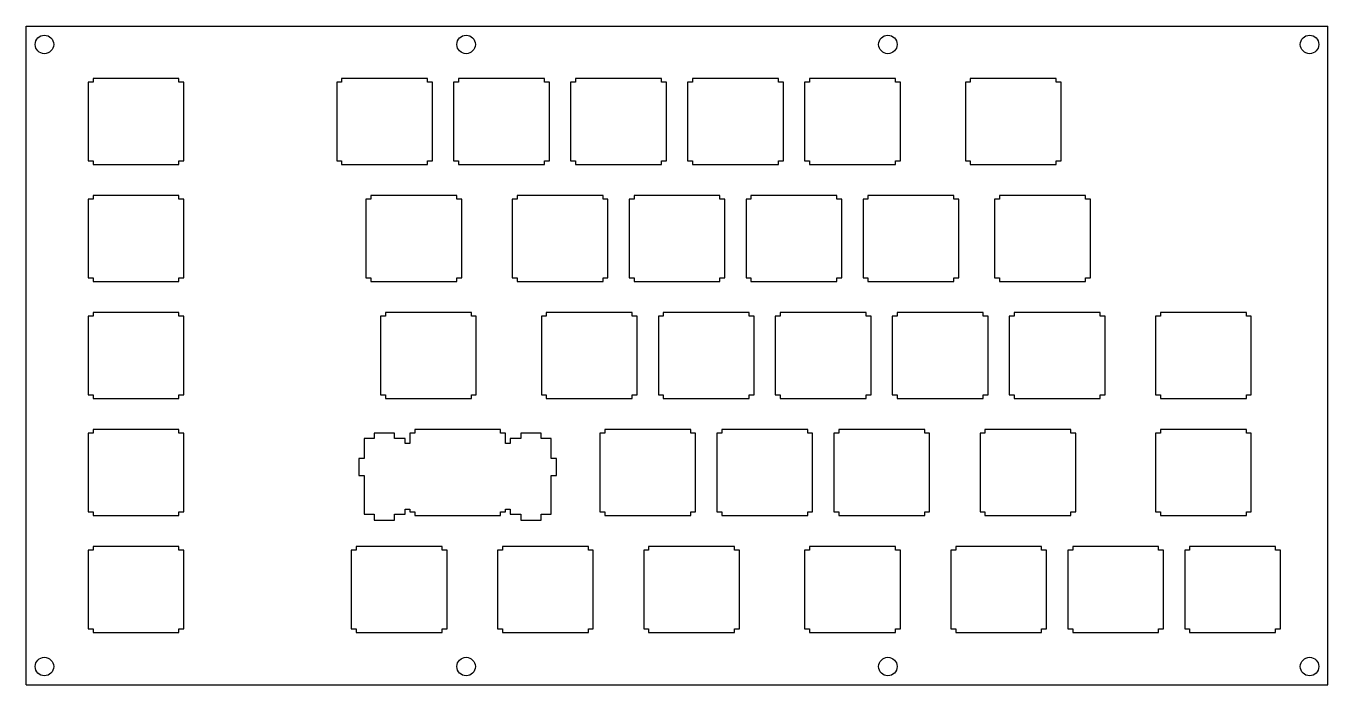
# Model space of a CAD drawing. Extents: x -106 to 106, y -54 to 54.
import ezdxf

# ---------------------------------------------------------------- set-up
doc = ezdxf.new("R2010")
doc.units = 0
doc.layers.get('0').update_dxf_attribs({"linetype": 'continuous'})

# ---------------------------------------------------------------- blocks, each defined once
blk = doc.blocks.new('SHAPE')
at = {"color": 0}
for p, q in [((-106.0125, -53.625), (-106.0125, 53.625)), ((-106.0125, 53.625), (106.0125, 53.625)), ((106.0125, -53.625), (106.0125, 53.625)), ((-81.10625, 45.1), (-95.10625, 45.1)), ((-95.10625, 45.1), (-95.10625, 44.5)), ((-81.10625, 44.5), (-81.10625, 45.1)), ((-40.625, 45.1), (-54.625, 45.1)), ((-54.625, 45.1), (-54.625, 44.5)), ((-40.625, 44.5), (-40.625, 45.1)), ((-35.575, 45.1), (-35.575, 44.5)), ((-21.575, 45.1), (-35.575, 45.1)), ((-21.575, 44.5), (-21.575, 45.1)), ((-2.525, 45.1), (-16.525, 45.1)), ((-16.525, 45.1), (-16.525, 44.5)), ((-2.525, 44.5), (-2.525, 45.1)), ((2.525, 45.1), (2.525, 44.5)), ((16.525, 45.1), (2.525, 45.1)), ((16.525, 44.5), (16.525, 45.1)), ((21.575, 45.1), (21.575, 44.5)), ((35.575, 45.1), (21.575, 45.1)), ((35.575, 44.5), (35.575, 45.1)), ((61.76875, 45.1), (47.76875, 45.1)), ((47.76875, 45.1), (47.76875, 44.5)), ((61.76875, 44.5), (61.76875, 45.1)), ((-95.90625, 44.5), (-95.90625, 31.7)), ((-95.10625, 44.5), (-95.90625, 44.5)), ((-80.30625, 44.5), (-81.10625, 44.5)), ((-80.30625, 31.7), (-80.30625, 44.5)), ((-54.625, 44.5), (-55.425, 44.5)), ((-55.425, 44.5), (-55.425, 31.7)), ((-39.825, 44.5), (-40.625, 44.5)), ((-39.825, 31.7), (-39.825, 44.5)), ((-36.375, 44.5), (-36.375, 31.7)), ((-35.575, 44.5), (-36.375, 44.5)), ((-20.775, 44.5), (-21.575, 44.5)), ((-20.775, 31.7), (-20.775, 44.5)), ((-17.325, 44.5), (-17.325, 31.7)), ((-16.525, 44.5), (-17.325, 44.5)), ((-1.725, 44.5), (-2.525, 44.5)), ((-1.725, 31.7), (-1.725, 44.5)), ((1.725, 44.5), (1.725, 31.7)), ((2.525, 44.5), (1.725, 44.5)), ((17.325, 44.5), (16.525, 44.5)), ((17.325, 31.7), (17.325, 44.5)), ((20.775, 44.5), (20.775, 31.7)), ((21.575, 44.5), (20.775, 44.5)), ((36.375, 44.5), (35.575, 44.5)), ((36.375, 31.7), (36.375, 44.5)), ((47.76875, 44.5), (46.96875, 44.5)), ((46.96875, 44.5), (46.96875, 31.7)), ((62.56875, 44.5), (61.76875, 44.5)), ((62.56875, 31.7), (62.56875, 44.5)), ((-95.90625, 31.7), (-95.10625, 31.7)), ((-95.10625, 31.7), (-95.10625, 31.1)), ((-95.10625, 31.1), (-81.10625, 31.1)), ((-81.10625, 31.1), (-81.10625, 31.7)), ((-81.10625, 31.7), (-80.30625, 31.7)), ((-55.425, 31.7), (-54.625, 31.7)), ((-54.625, 31.7), (-54.625, 31.1)), ((-54.625, 31.1), (-40.625, 31.1)), ((-40.625, 31.7), (-39.825, 31.7)), ((-40.625, 31.1), (-40.625, 31.7)), ((-36.375, 31.7), (-35.575, 31.7)), ((-35.575, 31.7), (-35.575, 31.1)), ((-35.575, 31.1), (-21.575, 31.1)), ((-21.575, 31.1), (-21.575, 31.7)), ((-21.575, 31.7), (-20.775, 31.7)), ((-17.325, 31.7), (-16.525, 31.7)), ((-16.525, 31.7), (-16.525, 31.1)), ((-16.525, 31.1), (-2.525, 31.1)), ((-2.525, 31.7), (-1.725, 31.7)), ((-2.525, 31.1), (-2.525, 31.7)), ((1.725, 31.7), (2.525, 31.7)), ((2.525, 31.7), (2.525, 31.1)), ((2.525, 31.1), (16.525, 31.1)), ((16.525, 31.1), (16.525, 31.7)), ((16.525, 31.7), (17.325, 31.7)), ((20.775, 31.7), (21.575, 31.7)), ((21.575, 31.7), (21.575, 31.1)), ((21.575, 31.1), (35.575, 31.1)), ((35.575, 31.1), (35.575, 31.7)), ((35.575, 31.7), (36.375, 31.7)), ((46.96875, 31.7), (47.76875, 31.7)), ((47.76875, 31.7), (47.76875, 31.1)), ((47.76875, 31.1), (61.76875, 31.1)), ((61.76875, 31.7), (62.56875, 31.7)), ((61.76875, 31.1), (61.76875, 31.7)), ((-95.10625, 25.45), (-95.90625, 25.45)), ((-95.90625, 25.45), (-95.90625, 12.65)), ((-81.10625, 26.05), (-95.10625, 26.05)), ((-95.10625, 26.05), (-95.10625, 25.45)), ((-81.10625, 25.45), (-81.10625, 26.05)), ((-80.30625, 25.45), (-81.10625, 25.45)), ((-80.30625, 12.65), (-80.30625, 25.45)), ((-50.6625, 25.45), (-50.6625, 12.65)), ((-49.8625, 25.45), (-50.6625, 25.45)), ((-49.8625, 26.05), (-49.8625, 25.45)), ((-35.8625, 26.05), (-49.8625, 26.05)), ((-35.8625, 25.45), (-35.8625, 26.05)), ((-35.0625, 25.45), (-35.8625, 25.45)), ((-35.0625, 12.65), (-35.0625, 25.45)), ((-26.05, 25.45), (-26.85, 25.45)), ((-26.85, 25.45), (-26.85, 12.65)), ((-12.05, 26.05), (-26.05, 26.05)), ((-26.05, 26.05), (-26.05, 25.45)), ((-12.05, 25.45), (-12.05, 26.05)), ((-11.25, 25.45), (-12.05, 25.45)), ((-11.25, 12.65), (-11.25, 25.45)), ((-7.8, 25.45), (-7.8, 12.65)), ((-7, 25.45), (-7.8, 25.45)), ((7, 26.05), (-7, 26.05)), ((-7, 26.05), (-7, 25.45)), ((7, 25.45), (7, 26.05)), ((7.8, 25.45), (7, 25.45)), ((7.8, 12.65), (7.8, 25.45)), ((11.25, 25.45), (11.25, 12.65)), ((12.05, 25.45), (11.25, 25.45)), ((12.05, 26.05), (12.05, 25.45)), ((26.05, 26.05), (12.05, 26.05)), ((26.05, 25.45), (26.05, 26.05)), ((26.85, 25.45), (26.05, 25.45)), ((26.85, 12.65), (26.85, 25.45)), ((30.3, 25.45), (30.3, 12.65)), ((31.1, 25.45), (30.3, 25.45)), ((31.1, 26.05), (31.1, 25.45)), ((45.1, 26.05), (31.1, 26.05)), ((45.1, 25.45), (45.1, 26.05)), ((45.9, 25.45), (45.1, 25.45)), ((45.9, 12.65), (45.9, 25.45)), ((52.53125, 25.45), (51.73125, 25.45)), ((51.73125, 25.45), (51.73125, 12.65)), ((66.53125, 26.05), (52.53125, 26.05)), ((52.53125, 26.05), (52.53125, 25.45)), ((66.53125, 25.45), (66.53125, 26.05)), ((67.33125, 25.45), (66.53125, 25.45)), ((67.33125, 12.65), (67.33125, 25.45)), ((-95.90625, 12.65), (-95.10625, 12.65)), ((-95.10625, 12.65), (-95.10625, 12.05)), ((-95.10625, 12.05), (-81.10625, 12.05)), ((-81.10625, 12.65), (-80.30625, 12.65)), ((-81.10625, 12.05), (-81.10625, 12.65)), ((-50.6625, 12.65), (-49.8625, 12.65)), ((-49.8625, 12.65), (-49.8625, 12.05)), ((-49.8625, 12.05), (-35.8625, 12.05)), ((-35.8625, 12.05), (-35.8625, 12.65)), ((-35.8625, 12.65), (-35.0625, 12.65)), ((-26.85, 12.65), (-26.05, 12.65)), ((-26.05, 12.65), (-26.05, 12.05)), ((-26.05, 12.05), (-12.05, 12.05)), ((-12.05, 12.65), (-11.25, 12.65)), ((-12.05, 12.05), (-12.05, 12.65)), ((-7.8, 12.65), (-7, 12.65)), ((-7, 12.65), (-7, 12.05)), ((-7, 12.05), (7, 12.05)), ((7, 12.65), (7.8, 12.65)), ((7, 12.05), (7, 12.65)), ((11.25, 12.65), (12.05, 12.65)), ((12.05, 12.65), (12.05, 12.05)), ((12.05, 12.05), (26.05, 12.05)), ((26.05, 12.05), (26.05, 12.65)), ((26.05, 12.65), (26.85, 12.65)), ((30.3, 12.65), (31.1, 12.65)), ((31.1, 12.65), (31.1, 12.05)), ((31.1, 12.05), (45.1, 12.05)), ((45.1, 12.05), (45.1, 12.65)), ((45.1, 12.65), (45.9, 12.65)), ((51.73125, 12.65), (52.53125, 12.65)), ((52.53125, 12.65), (52.53125, 12.05)), ((52.53125, 12.05), (66.53125, 12.05)), ((66.53125, 12.65), (67.33125, 12.65)), ((66.53125, 12.05), (66.53125, 12.65)), ((-95.90625, 6.4), (-95.90625, -6.4)), ((-95.10625, 6.4), (-95.90625, 6.4)), ((-95.10625, 7), (-95.10625, 6.4)), ((-81.10625, 7), (-95.10625, 7)), ((-81.10625, 6.4), (-81.10625, 7)), ((-80.30625, 6.4), (-81.10625, 6.4)), ((-80.30625, -6.4), (-80.30625, 6.4)), ((-48.28125, 6.4), (-48.28125, -6.4)), ((-47.48125, 6.4), (-48.28125, 6.4)), ((-33.48125, 7), (-47.48125, 7)), ((-47.48125, 7), (-47.48125, 6.4)), ((-33.48125, 6.4), (-33.48125, 7)), ((-32.68125, 6.4), (-33.48125, 6.4)), ((-32.68125, -6.4), (-32.68125, 6.4)), ((-21.2875, 6.4), (-22.0875, 6.4)), ((-22.0875, 6.4), (-22.0875, -6.4)), ((-7.2875, 7), (-21.2875, 7)), ((-21.2875, 7), (-21.2875, 6.4)), ((-7.2875, 6.4), (-7.2875, 7)), ((-6.4875, 6.4), (-7.2875, 6.4)), ((-6.4875, -6.4), (-6.4875, 6.4)), ((-3.0375, 6.4), (-3.0375, -6.4)), ((-2.2375, 6.4), (-3.0375, 6.4)), ((-2.2375, 7), (-2.2375, 6.4)), ((11.7625, 7), (-2.2375, 7)), ((11.7625, 6.4), (11.7625, 7)), ((12.5625, 6.4), (11.7625, 6.4)), ((12.5625, -6.4), (12.5625, 6.4)), ((16.8125, 6.4), (16.0125, 6.4)), ((16.0125, 6.4), (16.0125, -6.4)), ((16.8125, 7), (16.8125, 6.4)), ((30.8125, 7), (16.8125, 7)), ((30.8125, 6.4), (30.8125, 7)), ((31.6125, 6.4), (30.8125, 6.4)), ((31.6125, -6.4), (31.6125, 6.4)), ((35.8625, 6.4), (35.0625, 6.4)), ((35.0625, 6.4), (35.0625, -6.4)), ((49.8625, 7), (35.8625, 7)), ((35.8625, 7), (35.8625, 6.4)), ((49.8625, 6.4), (49.8625, 7)), ((50.6625, 6.4), (49.8625, 6.4)), ((50.6625, -6.4), (50.6625, 6.4)), ((54.9125, 6.4), (54.1125, 6.4)), ((54.1125, 6.4), (54.1125, -6.4)), ((68.9125, 7), (54.9125, 7)), ((54.9125, 7), (54.9125, 6.4)), ((68.9125, 6.4), (68.9125, 7)), ((69.7125, 6.4), (68.9125, 6.4)), ((69.7125, -6.4), (69.7125, 6.4)), ((77.925, 6.4), (77.925, -6.4)), ((78.725, 6.4), (77.925, 6.4)), ((78.725, 7), (78.725, 6.4)), ((92.725, 7), (78.725, 7)), ((92.725, 6.4), (92.725, 7)), ((93.525, 6.4), (92.725, 6.4)), ((93.525, -6.4), (93.525, 6.4)), ((-95.90625, -6.4), (-95.10625, -6.4)), ((-95.10625, -6.4), (-95.10625, -7)), ((-95.10625, -7), (-81.10625, -7)), ((-81.10625, -7), (-81.10625, -6.4)), ((-81.10625, -6.4), (-80.30625, -6.4)), ((-48.28125, -6.4), (-47.48125, -6.4)), ((-47.48125, -6.4), (-47.48125, -7)), ((-47.48125, -7), (-33.48125, -7)), ((-33.48125, -7), (-33.48125, -6.4)), ((-33.48125, -6.4), (-32.68125, -6.4)), ((-22.0875, -6.4), (-21.2875, -6.4)), ((-21.2875, -6.4), (-21.2875, -7)), ((-21.2875, -7), (-7.2875, -7)), ((-7.2875, -6.4), (-6.4875, -6.4)), ((-7.2875, -7), (-7.2875, -6.4)), ((-3.0375, -6.4), (-2.2375, -6.4)), ((-2.2375, -6.4), (-2.2375, -7)), ((-2.2375, -7), (11.7625, -7)), ((11.7625, -7), (11.7625, -6.4)), ((11.7625, -6.4), (12.5625, -6.4)), ((16.0125, -6.4), (16.8125, -6.4)), ((16.8125, -6.4), (16.8125, -7)), ((16.8125, -7), (30.8125, -7)), ((30.8125, -6.4), (31.6125, -6.4)), ((30.8125, -7), (30.8125, -6.4)), ((35.0625, -6.4), (35.8625, -6.4)), ((35.8625, -6.4), (35.8625, -7)), ((35.8625, -7), (49.8625, -7)), ((49.8625, -6.4), (50.6625, -6.4)), ((49.8625, -7), (49.8625, -6.4)), ((54.1125, -6.4), (54.9125, -6.4)), ((54.9125, -6.4), (54.9125, -7)), ((54.9125, -7), (68.9125, -7)), ((68.9125, -6.4), (69.7125, -6.4)), ((68.9125, -7), (68.9125, -6.4)), ((77.925, -6.4), (78.725, -6.4)), ((78.725, -6.4), (78.725, -7)), ((78.725, -7), (92.725, -7)), ((92.725, -7), (92.725, -6.4)), ((92.725, -6.4), (93.525, -6.4)), ((-95.10625, -12.65), (-95.90625, -12.65)), ((-95.90625, -12.65), (-95.90625, -25.45)), ((-95.10625, -12.05), (-95.10625, -12.65)), ((-81.10625, -12.05), (-95.10625, -12.05)), ((-81.10625, -12.65), (-81.10625, -12.05)), ((-80.30625, -12.65), (-81.10625, -12.65)), ((-80.30625, -25.45), (-80.30625, -12.65)), ((-49.31875, -12.65), (-49.31875, -13.52)), ((-46.01875, -12.65), (-49.31875, -12.65)), ((-46.01875, -13.52), (-46.01875, -12.65)), ((-43.51875, -12.65), (-43.51875, -14.32)), ((-42.71875, -12.65), (-43.51875, -12.65)), ((-28.71875, -12.05), (-42.71875, -12.05)), ((-42.71875, -12.05), (-42.71875, -12.65)), ((-28.71875, -12.65), (-28.71875, -12.05)), ((-27.91875, -12.65), (-28.71875, -12.65)), ((-27.91875, -14.32), (-27.91875, -12.65)), ((-22.11875, -12.65), (-25.41875, -12.65)), ((-25.41875, -12.65), (-25.41875, -13.52)), ((-22.11875, -13.52), (-22.11875, -12.65)), ((-12.5625, -12.65), (-12.5625, -25.45)), ((-11.7625, -12.65), (-12.5625, -12.65)), ((-11.7625, -12.05), (-11.7625, -12.65)), ((2.2375, -12.05), (-11.7625, -12.05)), ((2.2375, -12.65), (2.2375, -12.05)), ((3.0375, -12.65), (2.2375, -12.65)), ((3.0375, -25.45), (3.0375, -12.65)), ((6.4875, -12.65), (6.4875, -25.45)), ((7.2875, -12.65), (6.4875, -12.65)), ((21.2875, -12.05), (7.2875, -12.05)), ((7.2875, -12.05), (7.2875, -12.65)), ((21.2875, -12.65), (21.2875, -12.05)), ((22.0875, -12.65), (21.2875, -12.65)), ((22.0875, -25.45), (22.0875, -12.65)), ((26.3375, -12.65), (25.5375, -12.65)), ((25.5375, -12.65), (25.5375, -25.45)), ((26.3375, -12.05), (26.3375, -12.65)), ((40.3375, -12.05), (26.3375, -12.05)), ((40.3375, -12.65), (40.3375, -12.05)), ((41.1375, -12.65), (40.3375, -12.65)), ((41.1375, -25.45), (41.1375, -12.65)), ((50.15, -12.65), (49.35, -12.65)), ((49.35, -12.65), (49.35, -25.45)), ((64.15, -12.05), (50.15, -12.05)), ((50.15, -12.05), (50.15, -12.65)), ((64.15, -12.65), (64.15, -12.05)), ((64.95, -12.65), (64.15, -12.65)), ((64.95, -25.45), (64.95, -12.65)), ((78.725, -12.65), (77.925, -12.65)), ((77.925, -12.65), (77.925, -25.45)), ((92.725, -12.05), (78.725, -12.05)), ((78.725, -12.05), (78.725, -12.65)), ((92.725, -12.65), (92.725, -12.05)), ((93.525, -12.65), (92.725, -12.65)), ((93.525, -25.45), (93.525, -12.65)), ((-50.94375, -13.52), (-50.94375, -16.75)), ((-49.31875, -13.52), (-50.94375, -13.52)), ((-44.29375, -13.52), (-46.01875, -13.52)), ((-44.29375, -14.32), (-44.29375, -13.52)), ((-43.51875, -14.32), (-44.29375, -14.32)), ((-27.14375, -14.32), (-27.91875, -14.32)), ((-25.41875, -13.52), (-27.14375, -13.52)), ((-27.14375, -13.52), (-27.14375, -14.32)), ((-20.49375, -13.52), (-22.11875, -13.52)), ((-20.49375, -16.75), (-20.49375, -13.52)), ((-51.81875, -16.75), (-51.81875, -19.55)), ((-50.94375, -16.75), (-51.81875, -16.75)), ((-19.61875, -16.75), (-20.49375, -16.75)), ((-19.61875, -19.55), (-19.61875, -16.75)), ((-51.81875, -19.55), (-50.94375, -19.55)), ((-50.94375, -19.55), (-50.94375, -25.82)), ((-20.49375, -25.82), (-20.49375, -19.55)), ((-20.49375, -19.55), (-19.61875, -19.55)), ((-44.29375, -25.02), (-43.51875, -25.02)), ((-44.29375, -25.82), (-44.29375, -25.02)), ((-43.51875, -25.02), (-43.51875, -25.45)), ((-27.91875, -25.45), (-27.91875, -25.02)), ((-27.91875, -25.02), (-27.14375, -25.02)), ((-27.14375, -25.02), (-27.14375, -25.82)), ((-95.90625, -25.45), (-95.10625, -25.45)), ((-95.10625, -25.45), (-95.10625, -26.05)), ((-95.10625, -26.05), (-81.10625, -26.05)), ((-81.10625, -26.05), (-81.10625, -25.45)), ((-81.10625, -25.45), (-80.30625, -25.45)), ((-50.94375, -25.82), (-49.31875, -25.82)), ((-49.31875, -25.82), (-49.31875, -26.8)), ((-49.31875, -26.8), (-46.01875, -26.8)), ((-46.01875, -25.82), (-44.29375, -25.82)), ((-46.01875, -26.8), (-46.01875, -25.82)), ((-43.51875, -25.45), (-42.71875, -25.45)), ((-42.71875, -25.45), (-42.71875, -26.05)), ((-42.71875, -26.05), (-28.71875, -26.05)), ((-28.71875, -25.45), (-27.91875, -25.45)), ((-28.71875, -26.05), (-28.71875, -25.45)), ((-27.14375, -25.82), (-25.41875, -25.82)), ((-25.41875, -25.82), (-25.41875, -26.8)), ((-25.41875, -26.8), (-22.11875, -26.8)), ((-22.11875, -26.8), (-22.11875, -25.82)), ((-22.11875, -25.82), (-20.49375, -25.82)), ((-12.5625, -25.45), (-11.7625, -25.45)), ((-11.7625, -25.45), (-11.7625, -26.05)), ((-11.7625, -26.05), (2.2375, -26.05)), ((2.2375, -26.05), (2.2375, -25.45)), ((2.2375, -25.45), (3.0375, -25.45)), ((6.4875, -25.45), (7.2875, -25.45)), ((7.2875, -25.45), (7.2875, -26.05)), ((7.2875, -26.05), (21.2875, -26.05)), ((21.2875, -26.05), (21.2875, -25.45)), ((21.2875, -25.45), (22.0875, -25.45)), ((25.5375, -25.45), (26.3375, -25.45)), ((26.3375, -25.45), (26.3375, -26.05)), ((26.3375, -26.05), (40.3375, -26.05)), ((40.3375, -25.45), (41.1375, -25.45)), ((40.3375, -26.05), (40.3375, -25.45)), ((49.35, -25.45), (50.15, -25.45)), ((50.15, -25.45), (50.15, -26.05)), ((50.15, -26.05), (64.15, -26.05)), ((64.15, -25.45), (64.95, -25.45)), ((64.15, -26.05), (64.15, -25.45)), ((77.925, -25.45), (78.725, -25.45)), ((78.725, -25.45), (78.725, -26.05)), ((78.725, -26.05), (92.725, -26.05)), ((92.725, -25.45), (93.525, -25.45)), ((92.725, -26.05), (92.725, -25.45)), ((-95.10625, -31.7), (-95.90625, -31.7)), ((-95.90625, -31.7), (-95.90625, -44.5)), ((-81.10625, -31.1), (-95.10625, -31.1)), ((-95.10625, -31.1), (-95.10625, -31.7)), ((-81.10625, -31.7), (-81.10625, -31.1)), ((-80.30625, -31.7), (-81.10625, -31.7)), ((-80.30625, -44.5), (-80.30625, -31.7)), ((-53.04375, -31.7), (-53.04375, -44.5)), ((-52.24375, -31.7), (-53.04375, -31.7)), ((-52.24375, -31.1), (-52.24375, -31.7)), ((-38.24375, -31.1), (-52.24375, -31.1)), ((-38.24375, -31.7), (-38.24375, -31.1)), ((-37.44375, -31.7), (-38.24375, -31.7)), ((-37.44375, -44.5), (-37.44375, -31.7)), ((-28.43125, -31.7), (-29.23125, -31.7)), ((-29.23125, -31.7), (-29.23125, -44.5)), ((-14.43125, -31.1), (-28.43125, -31.1)), ((-28.43125, -31.1), (-28.43125, -31.7)), ((-14.43125, -31.7), (-14.43125, -31.1)), ((-13.63125, -31.7), (-14.43125, -31.7)), ((-13.63125, -44.5), (-13.63125, -31.7)), ((-4.61875, -31.7), (-5.41875, -31.7)), ((-5.41875, -31.7), (-5.41875, -44.5)), ((9.38125, -31.1), (-4.61875, -31.1)), ((-4.61875, -31.1), (-4.61875, -31.7)), ((9.38125, -31.7), (9.38125, -31.1)), ((10.18125, -31.7), (9.38125, -31.7)), ((10.18125, -44.5), (10.18125, -31.7)), ((21.575, -31.7), (20.775, -31.7)), ((20.775, -31.7), (20.775, -44.5)), ((35.575, -31.1), (21.575, -31.1)), ((21.575, -31.1), (21.575, -31.7)), ((35.575, -31.7), (35.575, -31.1)), ((36.375, -31.7), (35.575, -31.7)), ((36.375, -44.5), (36.375, -31.7)), ((44.5875, -31.7), (44.5875, -44.5)), ((45.3875, -31.7), (44.5875, -31.7)), ((45.3875, -31.1), (45.3875, -31.7)), ((59.3875, -31.1), (45.3875, -31.1)), ((59.3875, -31.7), (59.3875, -31.1)), ((60.1875, -31.7), (59.3875, -31.7)), ((60.1875, -44.5), (60.1875, -31.7)), ((64.4375, -31.7), (63.6375, -31.7)), ((63.6375, -31.7), (63.6375, -44.5)), ((78.4375, -31.1), (64.4375, -31.1)), ((64.4375, -31.1), (64.4375, -31.7)), ((78.4375, -31.7), (78.4375, -31.1)), ((79.2375, -31.7), (78.4375, -31.7)), ((79.2375, -44.5), (79.2375, -31.7)), ((83.4875, -31.7), (82.6875, -31.7)), ((82.6875, -31.7), (82.6875, -44.5)), ((97.4875, -31.1), (83.4875, -31.1)), ((83.4875, -31.1), (83.4875, -31.7)), ((97.4875, -31.7), (97.4875, -31.1)), ((98.2875, -31.7), (97.4875, -31.7)), ((98.2875, -44.5), (98.2875, -31.7)), ((-95.90625, -44.5), (-95.10625, -44.5)), ((-95.10625, -44.5), (-95.10625, -45.1)), ((-81.10625, -44.5), (-80.30625, -44.5)), ((-81.10625, -45.1), (-81.10625, -44.5)), ((-53.04375, -44.5), (-52.24375, -44.5)), ((-52.24375, -44.5), (-52.24375, -45.1)), ((-38.24375, -45.1), (-38.24375, -44.5)), ((-38.24375, -44.5), (-37.44375, -44.5)), ((-29.23125, -44.5), (-28.43125, -44.5)), ((-28.43125, -44.5), (-28.43125, -45.1)), ((-14.43125, -44.5), (-13.63125, -44.5)), ((-14.43125, -45.1), (-14.43125, -44.5)), ((-5.41875, -44.5), (-4.61875, -44.5)), ((-4.61875, -44.5), (-4.61875, -45.1)), ((9.38125, -44.5), (10.18125, -44.5)), ((9.38125, -45.1), (9.38125, -44.5)), ((20.775, -44.5), (21.575, -44.5)), ((21.575, -44.5), (21.575, -45.1)), ((35.575, -44.5), (36.375, -44.5)), ((35.575, -45.1), (35.575, -44.5)), ((44.5875, -44.5), (45.3875, -44.5)), ((45.3875, -44.5), (45.3875, -45.1)), ((59.3875, -45.1), (59.3875, -44.5)), ((59.3875, -44.5), (60.1875, -44.5)), ((63.6375, -44.5), (64.4375, -44.5)), ((64.4375, -44.5), (64.4375, -45.1)), ((78.4375, -44.5), (79.2375, -44.5)), ((78.4375, -45.1), (78.4375, -44.5)), ((82.6875, -44.5), (83.4875, -44.5)), ((83.4875, -44.5), (83.4875, -45.1)), ((97.4875, -44.5), (98.2875, -44.5)), ((97.4875, -45.1), (97.4875, -44.5)), ((-95.10625, -45.1), (-81.10625, -45.1)), ((-52.24375, -45.1), (-38.24375, -45.1)), ((-28.43125, -45.1), (-14.43125, -45.1)), ((-4.61875, -45.1), (9.38125, -45.1)), ((21.575, -45.1), (35.575, -45.1)), ((45.3875, -45.1), (59.3875, -45.1)), ((64.4375, -45.1), (78.4375, -45.1)), ((83.4875, -45.1), (97.4875, -45.1)), ((-106.0125, -53.625), (106.0125, -53.625))]:
    blk.add_line(p, q, dxfattribs=at)
for centre in [(-103.0125, 50.625), (-34.3375, 50.625), (34.3375, 50.625), (103.0125, 50.625), (-103.0125, -50.625), (-34.3375, -50.625), (34.3375, -50.625), (103.0125, -50.625)]:
    blk.add_circle(centre, 1.5, dxfattribs=at)

msp = doc.modelspace()

# ---------------------------------------------------------------- block references
msp.add_blockref('SHAPE', (0, 0))

doc.saveas('drawing.dxf')
